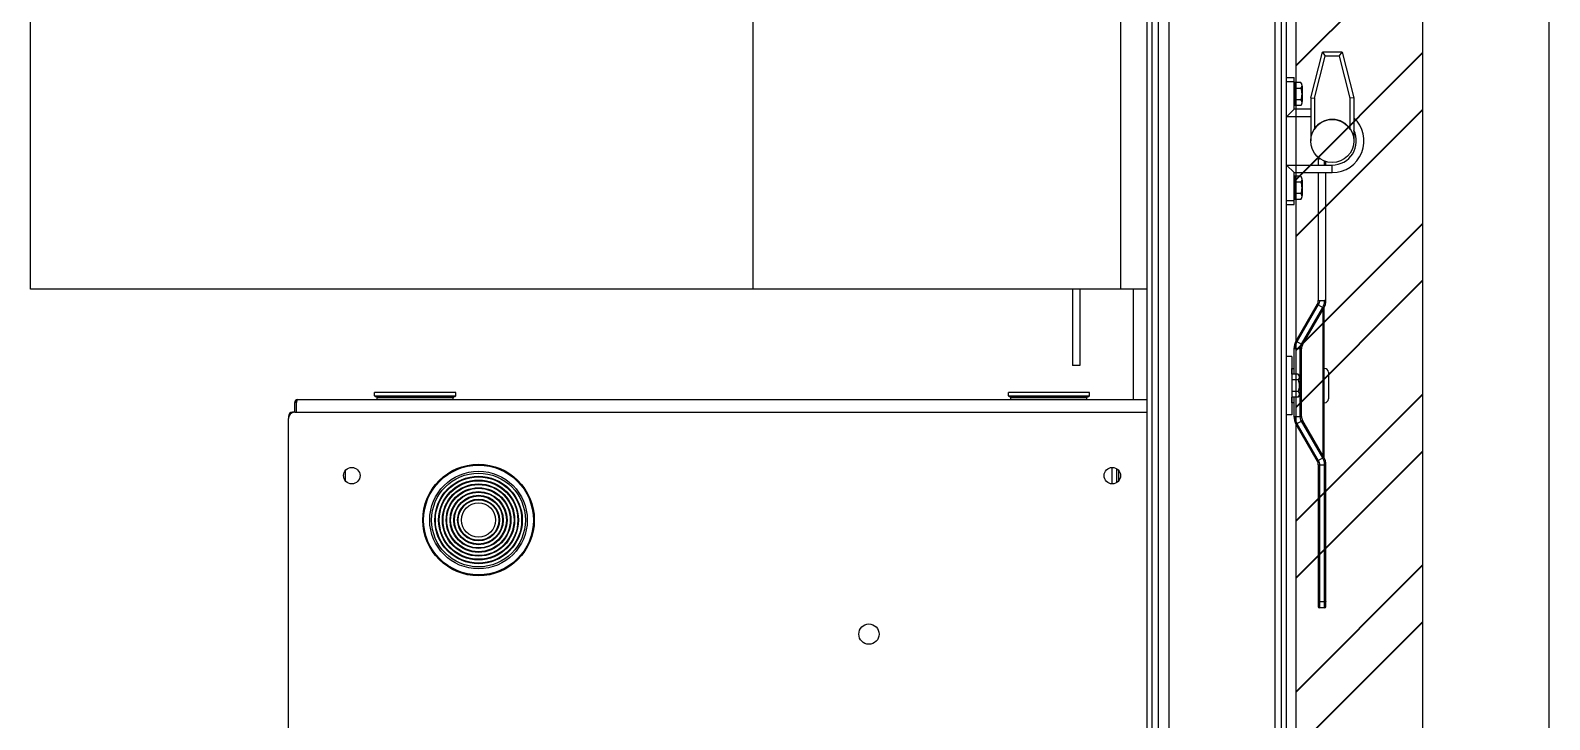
# Model space of a CAD drawing. Header units: millimetres. Extents: x 32496 to 166256, y 3504 to 23939.
# Drawn here: x 103093 to 104292, y 6846 to 7389 of the extents above; entities that cross this region are included whole.
import ezdxf

# ---------------------------------------------------------------- set-up
doc = ezdxf.new("R2010")
doc.units = ezdxf.units.MM
doc.layers.get('0').update_dxf_attribs({"lineweight": 35})
for name, color, linetype in [('8MY-D02-071-004-01_1_0', 7, 'Continuous'), ('8MY-GJ-D02-071-002_1_0', 7, 'Continuous'), ('8MY-GJ-D02-071-102_1_0', 7, 'Continuous'), ('8MY-GJ-D02-B003_1_0', 7, 'Continuous'), ('8MYXB-9841-D02-02_1_0', 7, 'Continuous'), ('A001_MIR_0', 7, 'Continuous'), ('A006-B-FB_MIR_0', 7, 'Continuous'), ('A007_MIR_0', 7, 'Continuous'), ('A009_MIR_0', 7, 'Continuous'), ('A010_MIR_0', 7, 'Continuous'), ('A011_MIR_0', 7, 'Continuous'), ('ASM-DIBAN_0', 7, 'Continuous'), ('DVC-04_1_1_0', 7, 'Continuous'), ('E090240-C_0', 7, 'Continuous'), ('TXQ-60_3_0', 7, 'Continuous'), ('TXQ-80_3_0', 7, 'Continuous')]:
    doc.layers.add(name, color=color, linetype=linetype)

# ---------------------------------------------------------------- blocks, each defined once
blk = doc.blocks.new('etryt5rte')
at = {"color": 2, "lineweight": -3}
for p, q in [((76194.2, -56255.2), (76194.7, -53517.2)), ((76094.7, -56155.2), (76094.7, -53617.2)), ((75994.7, -56055.2), (75994.7, -53717.2)), ((75894.6, -55957.5), (75894.6, -53817.4))]:
    blk.add_line(p, q, dxfattribs=at)
at = {"color": 2}
for p, q in [((75994.7, -55013.8), (76094.7, -54913.8)), ((75994.7, -55103.6), (76094.7, -55003.6)), ((75994.7, -55148.5), (76094.7, -55048.5)), ((75994.7, -55238.3), (76094.7, -55138.3)), ((75994.7, -55283.2), (76094.7, -55183.2)), ((75994.7, -55373), (76094.7, -55273)), ((75994.7, -55417.9), (76094.7, -55317.9)), ((75994.7, -55507.7), (76094.7, -55407.7)), ((75994.7, -55552.6), (76094.7, -55452.6))]:
    blk.add_line(p, q, dxfattribs=at)
blk = doc.blocks.new('gtrytrgtrr')
at = {"layer": '8MY-D02-071-004-01_1_0', "color": 7, "linetype": 'Continuous'}
for p, q in [((71519.8, -74683.3), (71519.8, -73993.3)), ((71524.8, -73988.3), (72197.3, -73988.3))]:
    blk.add_line(p, q, dxfattribs=at)
for centre, radius in [((71569.8, -74038.3), 6.5), ((72169.8, -74038.3), 6.5), ((71977.8, -74163.3), 8)]:
    blk.add_circle(centre, radius, dxfattribs=at)
blk.add_arc((71524.8, -73993.3), 5, 90, 180, dxfattribs=at)
at = {"layer": '8MY-GJ-D02-071-002_1_0', "color": 7, "linetype": 'Continuous'}
for p, q in [((71564.8, -74042.4), (71564.8, -74034.2)), ((72174.8, -74034.2), (72174.8, -74042.4))]:
    blk.add_line(p, q, dxfattribs=at)
at = {"layer": '8MY-GJ-D02-071-102_1_0', "color": 7, "linetype": 'Continuous'}
blk.add_line((72169.8, -74044.8), (72169.8, -74031.8), dxfattribs=at)
at = {"layer": '8MY-GJ-D02-071-102_1_0', "color": 9, "linetype": 'Continuous'}
blk.add_line((72173, -74032.6), (72173, -74043.9), dxfattribs=at)
at = {"layer": '8MY-GJ-D02-B003_1_0', "color": 9, "linetype": 'Continuous'}
for p, q in [((71520.1, -73991.5), (71519.8, -73991.5)), ((71523, -73988.6), (71523, -73988.3))]:
    blk.add_line(p, q, dxfattribs=at)
at = {"layer": '8MY-GJ-D02-B003_1_0', "color": 7, "linetype": 'Continuous'}
for p, q in [((71519.8, -73991.5), (71519.8, -73993.3)), ((71524.8, -73988.3), (71523, -73988.3))]:
    blk.add_line(p, q, dxfattribs=at)
blk.add_arc((71523, -73991.5), 3.2, 90, 180, dxfattribs=at)
at = {"layer": '8MYXB-9841-D02-02_1_0', "color": 7, "linetype": 'Continuous'}
for p, q in [((71526.3, -73980.7), (71524.8, -73980.7)), ((71524.8, -73988.3), (71524.8, -73980.7)), ((71526.3, -73988.3), (71526.3, -73980.7)), ((71527.2, -73978.3), (72197.3, -73978.3))]:
    blk.add_line(p, q, dxfattribs=at)
for centre, radius, start, end in [((71527.2, -73980.7), 2.4, 90, 180), ((71653.6, -74011), 130.9, 166.4262, 166.6029), ((71527.2, -73980.7), 0.9, 154.0279, 180)]:
    blk.add_arc(centre, radius, start, end, dxfattribs=at)
blk.add_open_spline([(71526.4, -73980.3), (71526.4, -73980), (71526.5, -73979.7), (71526.7, -73979.2), (71526.7, -73978.9), (71526.8, -73978.6), (71527, -73978.4), (71527.1, -73978.3), (71527.2, -73978.3)], degree=3, knots=[0, 0, 0, 0, 0.369159, 0.532432, 0.67534, 0.794346, 0.887312, 1, 1, 1, 1], dxfattribs=at)
at = {"layer": 'A001_MIR_0', "color": 7, "linetype": 'Continuous'}
for p, q in [((72313.4, -73728.2), (72313.3, -73728.2)), ((72313.4, -73729.4), (72313.3, -73729.4)), ((72318.4, -73728.2), (72313.4, -73728.2)), ((72313.4, -73728.2), (72313.4, -73746.4)), ((72318.4, -73732.8), (72313.4, -73732.8)), ((72319.7, -73731.2), (72319.7, -73743.3)), ((72313.4, -73745.1), (72313.3, -73745.1)), ((72318.4, -73741.8), (72313.4, -73741.8)), ((72313.4, -73746.4), (72313.3, -73746.4)), ((72318.4, -73746.4), (72313.4, -73746.4)), ((72313.4, -73802.2), (72313.3, -73802.2)), ((72313.4, -73803.4), (72313.3, -73803.4)), ((72318.4, -73802.2), (72313.4, -73802.2)), ((72313.4, -73802.2), (72313.4, -73820.4)), ((72319.7, -73805.2), (72319.7, -73817.3)), ((72318.4, -73806.8), (72313.4, -73806.8)), ((72318.4, -73815.8), (72313.4, -73815.8)), ((72313.4, -73819.1), (72313.3, -73819.1)), ((72313.4, -73820.4), (72313.3, -73820.4)), ((72318.4, -73820.4), (72313.4, -73820.4)), ((72311.4, -73959.4), (72311.3, -73959.4)), ((72316.4, -73958.2), (72311.4, -73958.2)), ((72311.4, -73958.2), (72311.4, -73976.4)), ((72316.4, -73962.8), (72311.4, -73962.8)), ((72316.4, -73971.8), (72311.4, -73971.8)), ((72317.7, -73961.2), (72317.7, -73973.3)), ((72311.4, -73975.1), (72311.3, -73975.1)), ((72316.4, -73976.4), (72311.4, -73976.4))]:
    blk.add_line(p, q, dxfattribs=at)
for centre, start, end in [((72314.8, -73731.5), 2.8777, 41.8271), ((72314.8, -73743.1), 318.1729, 357.1223), ((72314.8, -73805.5), 2.8777, 41.8271), ((72314.8, -73817.1), 318.1729, 357.1223), ((72312.8, -73961.5), 2.8777, 41.8271), ((72312.8, -73973.1), 318.1729, 357.1223)]:
    blk.add_arc(centre, 4.88, start, end, dxfattribs=at)
for points, knots in [([(72318.4, -73728.2), (72318.6, -73728.4), (72318.8, -73728.7), (72319.1, -73729.3), (72319.2, -73729.9), (72319.2, -73730.5), (72319.2, -73731.1), (72319.1, -73731.7), (72318.8, -73732.2), (72318.6, -73732.6), (72318.4, -73732.8)], [0, 0, 0, 0, 0.136304, 0.261682, 0.381822, 0.50002, 0.618217, 0.738352, 0.86372, 1, 1, 1, 1]), ([(72318.4, -73732.8), (72318.7, -73733.5), (72319, -73734.6), (72319.2, -73736.1), (72319.2, -73737.3), (72319.2, -73738.5), (72319, -73740), (72318.7, -73741.1), (72318.4, -73741.8)], [0, 0, 0, 0, 0.249679, 0.374834, 0.499999, 0.625164, 0.750319, 1, 1, 1, 1]), ([(72318.4, -73741.8), (72318.6, -73742), (72318.8, -73742.3), (72319.1, -73742.9), (72319.2, -73743.5), (72319.2, -73744.1), (72319.2, -73744.7), (72319.1, -73745.3), (72318.8, -73745.8), (72318.6, -73746.2), (72318.4, -73746.4)], [0, 0, 0, 0, 0.13628, 0.261647, 0.381783, 0.49998, 0.618178, 0.738318, 0.863696, 1, 1, 1, 1]), ([(72318.4, -73802.2), (72318.6, -73802.4), (72318.8, -73802.7), (72319.1, -73803.3), (72319.2, -73803.9), (72319.2, -73804.5), (72319.2, -73805.1), (72319.1, -73805.7), (72318.8, -73806.2), (72318.6, -73806.6), (72318.4, -73806.8)], [0, 0, 0, 0, 0.136304, 0.261682, 0.381822, 0.50002, 0.618217, 0.738352, 0.86372, 1, 1, 1, 1]), ([(72318.4, -73806.8), (72318.7, -73807.5), (72319, -73808.6), (72319.2, -73810.1), (72319.2, -73811.3), (72319.2, -73812.5), (72319, -73814), (72318.7, -73815.1), (72318.4, -73815.8)], [0, 0, 0, 0, 0.249679, 0.374834, 0.499999, 0.625164, 0.750319, 1, 1, 1, 1]), ([(72318.4, -73815.8), (72318.6, -73816), (72318.8, -73816.3), (72319.1, -73816.9), (72319.2, -73817.5), (72319.2, -73818.1), (72319.2, -73818.7), (72319.1, -73819.3), (72318.8, -73819.8), (72318.6, -73820.2), (72318.4, -73820.4)], [0, 0, 0, 0, 0.13628, 0.261647, 0.381783, 0.49998, 0.618178, 0.738318, 0.863696, 1, 1, 1, 1]), ([(72316.4, -73958.2), (72316.6, -73958.4), (72316.8, -73958.7), (72317.1, -73959.3), (72317.2, -73959.9), (72317.2, -73960.5), (72317.2, -73961.1), (72317.1, -73961.7), (72316.8, -73962.2), (72316.6, -73962.6), (72316.4, -73962.8)], [0, 0, 0, 0, 0.136304, 0.261682, 0.381822, 0.50002, 0.618217, 0.738352, 0.86372, 1, 1, 1, 1]), ([(72316.4, -73962.8), (72316.7, -73963.5), (72317, -73964.6), (72317.2, -73966.1), (72317.2, -73967.3), (72317.2, -73968.5), (72317, -73970), (72316.7, -73971.1), (72316.4, -73971.8)], [0, 0, 0, 0, 0.249679, 0.374834, 0.499999, 0.625164, 0.750319, 1, 1, 1, 1]), ([(72316.4, -73971.8), (72316.6, -73972), (72316.8, -73972.3), (72317.1, -73972.9), (72317.2, -73973.5), (72317.2, -73974.1), (72317.2, -73974.7), (72317.1, -73975.3), (72316.8, -73975.8), (72316.6, -73976.2), (72316.4, -73976.4)], [0, 0, 0, 0, 0.13628, 0.261647, 0.381783, 0.49998, 0.618178, 0.738318, 0.863696, 1, 1, 1, 1])]:
    blk.add_open_spline(points, degree=3, knots=knots, dxfattribs=at)
at = {"layer": 'A006-B-FB_MIR_0', "color": 7, "linetype": 'Continuous'}
blk.add_circle((72343.3, -73774.3), 17, dxfattribs=at)
at = {"layer": 'A007_MIR_0', "color": 7, "linetype": 'Continuous'}
for p, q in [((72307.3, -73724.3), (72313.3, -73724.3)), ((72313.3, -73749.3), (72313.3, -73724.3)), ((72326.3, -73755.3), (72307.3, -73755.3)), ((72326.3, -73749.3), (72313.3, -73749.3)), ((72307.3, -73793.3), (72343.3, -73793.3)), ((72313.3, -73799.3), (72343.3, -73799.3)), ((72313.3, -73824.3), (72313.3, -73799.3)), ((72307.3, -73824.3), (72313.3, -73824.3))]:
    blk.add_line(p, q, dxfattribs=at)
at = {"layer": 'A007_MIR_0', "color": 9, "linetype": 'Continuous'}
for p, q in [((72307.3, -73727.3), (72313.3, -73727.3)), ((72313.3, -73749.3), (72307.3, -73755.3)), ((72313.3, -73799.3), (72307.3, -73793.3)), ((72343.3, -73799.3), (72343.3, -73793.3)), ((72307.3, -73821.3), (72313.3, -73821.3))]:
    blk.add_line(p, q, dxfattribs=at)
at = {"layer": 'A007_MIR_0', "color": 7, "linetype": 'Continuous'}
for radius, end in [(25, 46.9752), (19, 26.2186)]:
    blk.add_arc((72343.3, -73774.3), radius, 270, end, dxfattribs=at)
at = {"layer": 'A009_MIR_0', "color": 7, "linetype": 'Continuous'}
for p, q in [((72332.3, -73788.3), (72332.3, -73793.3)), ((72338.3, -73793.3), (72338.3, -73790.5)), ((72332.3, -73799.3), (72332.3, -73900.1)), ((72338.3, -73900.1), (72338.3, -73799.3)), ((72331.5, -73903.1), (72314.7, -73932.1)), ((72319.9, -73935.1), (72336.7, -73906.1)), ((72331.5, -73903.1), (72331.5, -73903.1)), ((72336.8, -73905.8), (72336.7, -73906.1)), ((72336.8, -73905.8), (72336.8, -74024)), ((72313.1, -73938.1), (72313.1, -73958.2)), ((72319.1, -73991.7), (72319.1, -73938.1)), ((72313.1, -73976.4), (72313.1, -73991.7)), ((72319.9, -73994.7), (72336.8, -74024)), ((72314.7, -73997.7), (72331.5, -74026.8)), ((72332.3, -74029.8), (72332.3, -74141.6)), ((72338.3, -74141.6), (72338.3, -74029.8)), ((72337.3, -74142.6), (72333.3, -74142.6))]:
    blk.add_line(p, q, dxfattribs=at)
at = {"layer": 'A009_MIR_0', "color": 9, "linetype": 'Continuous'}
for p, q in [((72337.3, -73793.3), (72337.3, -73790.2)), ((72333.3, -73900.1), (72337.3, -73900.1)), ((72333.3, -73900.1), (72333.3, -73900.1)), ((72332.3, -73903.6), (72315.5, -73932.7)), ((72319, -73934.6), (72335.8, -73905.6)), ((72332.3, -73903.6), (72335.8, -73905.6)), ((72335.8, -73905.6), (72335.8, -73905.6)), ((72335.8, -73907.6), (72335.8, -74022.3)), ((72315.5, -73932.6), (72319, -73934.6)), ((72319, -73934.7), (72319, -73934.6)), ((72314.1, -73938.1), (72318.1, -73938.1)), ((72314.1, -73938.1), (72314.1, -73938.2)), ((72318.1, -73991.7), (72318.1, -73938.2)), ((72314.1, -73991.7), (72318.1, -73991.7)), ((72314.1, -73991.7), (72314.1, -73991.7)), ((72315.5, -73997.2), (72319, -73995.2)), ((72318.1, -73991.7), (72318.1, -73991.7)), ((72335.8, -74024.3), (72319, -73995.2)), ((72315.5, -73997.2), (72332.3, -74026.3)), ((72315.5, -73997.2), (72315.5, -73997.2)), ((72332.3, -74026.3), (72335.8, -74024.3)), ((72333.3, -74029.8), (72337.3, -74029.8)), ((72333.3, -74029.8), (72333.3, -74142.6)), ((72337.3, -74142.6), (72337.3, -74029.8)), ((72337.3, -74029.8), (72337.3, -74029.8)), ((72338.2, -74029.8), (72338, -74029.8)), ((72338.2, -74029.8), (72338.2, -74029.8)), ((72337.3, -74137.7), (72333.3, -74137.7))]:
    blk.add_line(p, q, dxfattribs=at)
at = {"layer": 'A009_MIR_0', "color": 7, "linetype": 'Continuous'}
for centre, radius, start, end in [((72333.3, -73788.3), 1, 149.9461, 180), ((72326.3, -73900.1), 6, 330, 0), ((72326.3, -73900.1), 12, 330, 0), ((72325.1, -73938.1), 12, 150, 180), ((72325.1, -73938.1), 6, 150, 180), ((72325.1, -73991.7), 12, 180, 210), ((72325.1, -73991.7), 6, 180, 210), ((72326.3, -74029.8), 6, 0, 30), ((72326.3, -74029.8), 12, 0, 30), ((72333.3, -74141.6), 1, 180, 270), ((72337.3, -74141.6), 1, 270, 0)]:
    blk.add_arc(centre, radius, start, end, dxfattribs=at)
at = {"layer": 'A009_MIR_0', "color": 9, "linetype": 'Continuous'}
for centre, radius, start, end in [((72326.3, -73900.1), 6.93, 329.9997, 330.1244), ((72326.6, -73938.2), 8.52, 179.8716, 179.9899), ((72325.1, -73991.7), 7.01, 209.8753, 209.9999), ((72326, -74029.8), 7.26, 0.0007, 0.1396), ((72338.1, -73898.8), 131, 269.634, 269.9719)]:
    blk.add_arc(centre, radius, start, end, dxfattribs=at)
for points, knots in [([(72332.3, -73788.3), (72332.3, -73788.3), (72332.3, -73788.3), (72332.3, -73788.3), (72332.3, -73788.3), (72332.3, -73788.3), (72332.4, -73788.3), (72332.5, -73788.3), (72332.6, -73788.3), (72332.7, -73788.3), (72332.9, -73788.3), (72333.1, -73788.3), (72333.2, -73788.3), (72333.3, -73788.3)], [0, 0, 0, 0, 0.005121, 0.019609, 0.043494, 0.076586, 0.118539, 0.168984, 0.293299, 0.444775, 0.617529, 0.805096, 1, 1, 1, 1]), ([(72332.3, -73900.1), (72332.3, -73900.1), (72332.3, -73900.1), (72332.3, -73900.1), (72332.3, -73900.1), (72332.3, -73900.1), (72332.3, -73900.1)], [0, 0, 0, 0, 0.068607, 0.257173, 0.567828, 1, 1, 1, 1]), ([(72332.3, -73900.1), (72332.3, -73900.1), (72332.5, -73900.1), (72332.8, -73900.1), (72333.1, -73900.1), (72333.3, -73900.1)], [0, 0, 0, 0, 0.139264, 0.369843, 1, 1, 1, 1]), ([(72332.3, -73900.1), (72332.3, -73900.1), (72332.3, -73900.1), (72332.3, -73900.1), (72332.3, -73900.1), (72332.3, -73900.1), (72332.3, -73900.1)], [0, 0, 0, 0, 0.068811, 0.257393, 0.567974, 1, 1, 1, 1]), ([(72332.3, -73900.1), (72332.3, -73900.1), (72332.5, -73900.1), (72332.8, -73900.1), (72333.1, -73900.1), (72333.3, -73900.1)], [0, 0, 0, 0, 0.139268, 0.369848, 1, 1, 1, 1]), ([(72333.3, -73900.1), (72333.3, -73900.7), (72333.1, -73901.9), (72332.6, -73903.1), (72332.3, -73903.6)], [0, 0, 0, 0, 0.499996, 1, 1, 1, 1]), ([(72335.8, -73905.6), (72336.3, -73904.7), (72337, -73903), (72337.3, -73901), (72337.3, -73900.1)], [0, 0, 0, 0, 0.500002, 1, 1, 1, 1]), ([(72338.3, -73900.1), (72338.3, -73900.1), (72338.3, -73900.1), (72338.2, -73900.1), (72338.2, -73900.1), (72338.2, -73900.1), (72338.1, -73900.1), (72338.1, -73900.1), (72338, -73900.1), (72337.8, -73900.1), (72337.6, -73900.1), (72337.5, -73900.1), (72337.3, -73900.1), (72337.3, -73900.1)], [0, 0, 0, 0, 0.005081, 0.019557, 0.043436, 0.076524, 0.118476, 0.168922, 0.29324, 0.444724, 0.617487, 0.805074, 1, 1, 1, 1]), ([(72331.5, -73903.1), (72331.5, -73903.1), (72331.5, -73903.1), (72331.5, -73903.1), (72331.5, -73903.1), (72331.5, -73903.1), (72331.5, -73903.1), (72331.6, -73903.1), (72331.6, -73903.1)], [0, 0, 0, 0, 0.01761, 0.065934, 0.145534, 0.256267, 0.569476, 1, 1, 1, 1]), ([(72331.5, -73903.1), (72331.5, -73903.1), (72331.5, -73903.1), (72331.5, -73903.1), (72331.5, -73903.1), (72331.5, -73903.1), (72331.5, -73903.1), (72331.6, -73903.1), (72331.6, -73903.1)], [0, 0, 0, 0, 0.01761, 0.065934, 0.145534, 0.256267, 0.569477, 1, 1, 1, 1]), ([(72331.6, -73903.1), (72331.6, -73903.2), (72331.9, -73903.3), (72332.1, -73903.5), (72332.3, -73903.6)], [0, 0, 0, 0, 0.18353, 1, 1, 1, 1]), ([(72336.6, -73906.1), (72336.6, -73906), (72336.3, -73905.9), (72336, -73905.7), (72335.8, -73905.6)], [0, 0, 0, 0, 0.14213, 1, 1, 1, 1]), ([(72336.6, -73906.1), (72336.6, -73906), (72336.5, -73906), (72336.2, -73905.8), (72336, -73905.7), (72335.8, -73905.6)], [0, 0, 0, 0, 0.142202, 0.373369, 1, 1, 1, 1]), ([(72336.7, -73906.1), (72336.7, -73906.1), (72336.6, -73906.1), (72336.6, -73906.1), (72336.6, -73906.1), (72336.6, -73906.1), (72336.6, -73906.1)], [0, 0, 0, 0, 0.062976, 0.251309, 0.564294, 1, 1, 1, 1]), ([(72336.7, -73906.1), (72336.7, -73906.1), (72336.6, -73906.1), (72336.6, -73906.1), (72336.6, -73906.1)], [0, 0, 0, 0, 0.265223, 1, 1, 1, 1]), ([(72336.6, -73906.1), (72336.6, -73906.1), (72336.6, -73906.1), (72336.6, -73906.1), (72336.6, -73906.1)], [0, 0, 0, 0, 0.188715, 1, 1, 1, 1]), ([(72315.5, -73932.7), (72315.1, -73933.5), (72314.3, -73935.3), (72314.1, -73937.2), (72314.1, -73938.1)], [0, 0, 0, 0, 0.500006, 1, 1, 1, 1]), ([(72314.7, -73932.1), (72314.7, -73932.1), (72314.7, -73932.2), (72314.7, -73932.2), (72314.7, -73932.2), (72314.7, -73932.2), (72314.7, -73932.2), (72314.8, -73932.2), (72314.8, -73932.2)], [0, 0, 0, 0, 0.017895, 0.066297, 0.145914, 0.256623, 0.569702, 1, 1, 1, 1]), ([(72314.7, -73932.1), (72314.7, -73932.1), (72314.7, -73932.1), (72314.7, -73932.1), (72314.7, -73932.1), (72314.7, -73932.2), (72314.7, -73932.2), (72314.8, -73932.2), (72314.8, -73932.2)], [0, 0, 0, 0, 0.016624, 0.064717, 0.144297, 0.255133, 0.56881, 1, 1, 1, 1]), ([(72314.8, -73932.2), (72314.8, -73932.2), (72315.1, -73932.4), (72315.3, -73932.5), (72315.5, -73932.7)], [0, 0, 0, 0, 0.183536, 1, 1, 1, 1]), ([(72318.1, -73938.1), (72318.1, -73937.5), (72318.2, -73936.3), (72318.7, -73935.2), (72319, -73934.7)], [0, 0, 0, 0, 0.499985, 1, 1, 1, 1]), ([(72319.8, -73935.1), (72319.8, -73935.1), (72319.7, -73935.1), (72319.4, -73934.9), (72319.2, -73934.8), (72319, -73934.7)], [0, 0, 0, 0, 0.139384, 0.369967, 1, 1, 1, 1]), ([(72319.9, -73935.1), (72319.9, -73935.1), (72319.9, -73935.1), (72319.9, -73935.1), (72319.9, -73935.1), (72319.8, -73935.1), (72319.8, -73935.1), (72319.8, -73935.1), (72319.8, -73935.1)], [0, 0, 0, 0, 0.01761, 0.065934, 0.145534, 0.256267, 0.569477, 1, 1, 1, 1]), ([(72319.9, -73935.1), (72319.9, -73935.1), (72319.9, -73935.1), (72319.9, -73935.1), (72319.8, -73935.1), (72319.8, -73935.1)], [0, 0, 0, 0, 0.07816, 0.26731, 1, 1, 1, 1]), ([(72313.1, -73938.1), (72313.1, -73938.1), (72313.1, -73938.1), (72313.1, -73938.2), (72313.1, -73938.2), (72313.1, -73938.2), (72313.1, -73938.2), (72313.2, -73938.2), (72313.2, -73938.2)], [0, 0, 0, 0, 0.018101, 0.066561, 0.146189, 0.256883, 0.569865, 1, 1, 1, 1]), ([(72313.1, -73938.1), (72313.1, -73938.1), (72313.1, -73938.1), (72313.1, -73938.1), (72313.1, -73938.1), (72313.1, -73938.1), (72313.1, -73938.1)], [0, 0, 0, 0, 0.070681, 0.25934, 0.569239, 1, 1, 1, 1]), ([(72313.1, -73938.1), (72313.1, -73938.1), (72313.3, -73938.1), (72313.6, -73938.1), (72313.9, -73938.1), (72314.1, -73938.1)], [0, 0, 0, 0, 0.13929, 0.369873, 1, 1, 1, 1]), ([(72319, -73938.1), (72319, -73938.1), (72318.9, -73938.1), (72318.5, -73938.2), (72318.3, -73938.2), (72318.1, -73938.2)], [0, 0, 0, 0, 0.139419, 0.370004, 1, 1, 1, 1]), ([(72319, -73938.2), (72319, -73938.2), (72318.9, -73938.2), (72318.5, -73938.2), (72318.3, -73938.2), (72318.1, -73938.2)], [0, 0, 0, 0, 0.139287, 0.369868, 1, 1, 1, 1]), ([(72319.1, -73938.1), (72319.1, -73938.1), (72319.1, -73938.1), (72319.1, -73938.1), (72319, -73938.1), (72319, -73938.1)], [0, 0, 0, 0, 0.08047, 0.269817, 1, 1, 1, 1]), ([(72319.1, -73938.1), (72319.1, -73938.1), (72319.1, -73938.1), (72319.1, -73938.2), (72319, -73938.2), (72319, -73938.2), (72319, -73938.2)], [0, 0, 0, 0, 0.070464, 0.259111, 0.56909, 1, 1, 1, 1]), ([(72313.1, -73991.7), (72313.1, -73991.7), (72313.1, -73991.7), (72313.1, -73991.7), (72313.1, -73991.7), (72313.1, -73991.7), (72313.1, -73991.7)], [0, 0, 0, 0, 0.07175, 0.260461, 0.56997, 1, 1, 1, 1]), ([(72313.1, -73991.7), (72313.1, -73991.7), (72313.3, -73991.7), (72313.6, -73991.7), (72313.9, -73991.7), (72314.1, -73991.7)], [0, 0, 0, 0, 0.139303, 0.369886, 1, 1, 1, 1]), ([(72313.1, -73991.7), (72313.1, -73991.7), (72313.1, -73991.7), (72313.1, -73991.7), (72313.1, -73991.7), (72313.1, -73991.7), (72313.1, -73991.7), (72313.2, -73991.7), (72313.2, -73991.7)], [0, 0, 0, 0, 0.018421, 0.06697, 0.146615, 0.257283, 0.570117, 1, 1, 1, 1]), ([(72314.1, -73991.7), (72314.1, -73992.7), (72314.3, -73994.6), (72315.1, -73996.4), (72315.5, -73997.2)], [0, 0, 0, 0, 0.499994, 1, 1, 1, 1]), ([(72319, -73991.7), (72319, -73991.7), (72318.9, -73991.7), (72318.7, -73991.7), (72318.4, -73991.7), (72318.2, -73991.7), (72318.1, -73991.7)], [0, 0, 0, 0, 0.139441, 0.370025, 0.667336, 1, 1, 1, 1]), ([(72319, -73991.7), (72319, -73991.7), (72318.9, -73991.7), (72318.5, -73991.7), (72318.3, -73991.7), (72318.1, -73991.7)], [0, 0, 0, 0, 0.139311, 0.369895, 1, 1, 1, 1]), ([(72319, -73995.2), (72318.7, -73994.7), (72318.2, -73993.6), (72318.1, -73992.4), (72318.1, -73991.7)], [0, 0, 0, 0, 0.500014, 1, 1, 1, 1]), ([(72319.1, -73991.7), (72319.1, -73991.7), (72319.1, -73991.7), (72319.1, -73991.7), (72319, -73991.7), (72319, -73991.7)], [0, 0, 0, 0, 0.082238, 0.271733, 1, 1, 1, 1]), ([(72319.1, -73991.7), (72319.1, -73991.7), (72319.1, -73991.7), (72319.1, -73991.7), (72319, -73991.7), (72319, -73991.7), (72319, -73991.7)], [0, 0, 0, 0, 0.072106, 0.260845, 0.570224, 1, 1, 1, 1]), ([(72319.8, -73994.8), (72319.7, -73994.8), (72319.5, -73995), (72319.2, -73995.1), (72319, -73995.2)], [0, 0, 0, 0, 0.18353, 1, 1, 1, 1]), ([(72319.9, -73994.7), (72319.9, -73994.7), (72319.9, -73994.7), (72319.8, -73994.7), (72319.8, -73994.7), (72319.8, -73994.7), (72319.8, -73994.8), (72319.7, -73994.8)], [0, 0, 0, 0, 0.02028, 0.069393, 0.259654, 0.571621, 1, 1, 1, 1]), ([(72319.9, -73994.7), (72319.9, -73994.7), (72319.9, -73994.7), (72319.9, -73994.7), (72319.9, -73994.7), (72319.8, -73994.7), (72319.8, -73994.8), (72319.8, -73994.8), (72319.8, -73994.8)], [0, 0, 0, 0, 0.01761, 0.065934, 0.145534, 0.256267, 0.569477, 1, 1, 1, 1]), ([(72314.7, -73997.7), (72314.7, -73997.7), (72314.8, -73997.6), (72315.1, -73997.5), (72315.4, -73997.3), (72315.5, -73997.2)], [0, 0, 0, 0, 0.139266, 0.369846, 1, 1, 1, 1]), ([(72314.7, -73997.7), (72314.7, -73997.7), (72314.7, -73997.7), (72314.7, -73997.7), (72314.7, -73997.7), (72314.7, -73997.7), (72314.7, -73997.7), (72314.8, -73997.7), (72314.8, -73997.6)], [0, 0, 0, 0, 0.017609, 0.065934, 0.145534, 0.256267, 0.569477, 1, 1, 1, 1]), ([(72314.7, -73997.7), (72314.7, -73997.7), (72314.7, -73997.7), (72314.7, -73997.7), (72314.7, -73997.7), (72314.7, -73997.7), (72314.7, -73997.7)], [0, 0, 0, 0, 0.068716, 0.257286, 0.567902, 1, 1, 1, 1]), ([(72331.5, -74026.8), (72331.5, -74026.8), (72331.5, -74026.8), (72331.5, -74026.8), (72331.5, -74026.7), (72331.6, -74026.7), (72331.7, -74026.6), (72331.9, -74026.6), (72332.1, -74026.4), (72332.2, -74026.4), (72332.3, -74026.3)], [0, 0, 0, 0, 0.023899, 0.047826, 0.080722, 0.172641, 0.296365, 0.447156, 0.619151, 1, 1, 1, 1]), ([(72332.3, -74026.3), (72332.6, -74026.8), (72333.1, -74028), (72333.3, -74029.2), (72333.3, -74029.8)], [0, 0, 0, 0, 0.500003, 1, 1, 1, 1]), ([(72332.3, -74029.8), (72332.3, -74029.8), (72332.3, -74029.8), (72332.3, -74029.8), (72332.3, -74029.8), (72332.3, -74029.8), (72332.3, -74029.8)], [0, 0, 0, 0, 0.070464, 0.259111, 0.56909, 1, 1, 1, 1]), ([(72332.3, -74029.8), (72332.3, -74029.8), (72332.5, -74029.8), (72332.8, -74029.8), (72333.1, -74029.8), (72333.3, -74029.8)], [0, 0, 0, 0, 0.139287, 0.369868, 1, 1, 1, 1]), ([(72332.3, -74029.8), (72332.3, -74029.8), (72332.3, -74029.8), (72332.3, -74029.8), (72332.3, -74029.8), (72332.3, -74029.8), (72332.3, -74029.8)], [0, 0, 0, 0, 0.070199, 0.258834, 0.56891, 1, 1, 1, 1]), ([(72332.3, -74029.8), (72332.3, -74029.8), (72332.5, -74029.8), (72332.8, -74029.8), (72333.1, -74029.8), (72333.3, -74029.8)], [0, 0, 0, 0, 0.139282, 0.369861, 1, 1, 1, 1]), ([(72336.6, -74023.8), (72336.6, -74023.8), (72336.6, -74023.8), (72336.6, -74023.8), (72336.6, -74023.8), (72336.6, -74023.8), (72336.5, -74023.8), (72336.5, -74023.9), (72336.4, -74023.9), (72336.3, -74024), (72336.1, -74024.1), (72336, -74024.2), (72335.8, -74024.3), (72335.8, -74024.3)], [0, 0, 0, 0, 0.005049, 0.019514, 0.043387, 0.076473, 0.118425, 0.168871, 0.293195, 0.444687, 0.617461, 0.805061, 1, 1, 1, 1]), ([(72337.3, -74029.8), (72337.3, -74028.8), (72337, -74026.9), (72336.3, -74025.1), (72335.8, -74024.3)], [0, 0, 0, 0, 0.499999, 1, 1, 1, 1]), ([(72338, -74029.8), (72338, -74029.8), (72337.7, -74029.8), (72337.5, -74029.8), (72337.3, -74029.8)], [0, 0, 0, 0, 0.204228, 1, 1, 1, 1]), ([(72338.2, -74029.8), (72338.1, -74029.8), (72338.1, -74029.8), (72338.1, -74029.8), (72338, -74029.8)], [0, 0, 0, 0, 0.217961, 1, 1, 1, 1]), ([(72338.3, -74029.8), (72338.3, -74029.8), (72338.3, -74029.8), (72338.3, -74029.8), (72338.2, -74029.8), (72338.2, -74029.8), (72338.2, -74029.8)], [0, 0, 0, 0, 0.062923, 0.251064, 0.563934, 1, 1, 1, 1]), ([(72338.3, -74029.8), (72338.3, -74029.8), (72338.2, -74029.8), (72338.2, -74029.8), (72338.2, -74029.8)], [0, 0, 0, 0, 0.188797, 1, 1, 1, 1]), ([(72338.2, -74029.8), (72338.2, -74029.8), (72338.2, -74029.8), (72338.2, -74029.8), (72338.2, -74029.8)], [0, 0, 0, 0, 0.194108, 1, 1, 1, 1]), ([(72338.3, -74029.8), (72338.3, -74029.8), (72338.3, -74029.8), (72338.3, -74029.8), (72338.3, -74029.8)], [0, 0, 0, 0, 0.08984, 1, 1, 1, 1]), ([(72332.3, -74137.6), (72332.3, -74137.6), (72332.3, -74137.6), (72332.3, -74137.6), (72332.3, -74137.6), (72332.3, -74137.7), (72332.4, -74137.7), (72332.5, -74137.7), (72332.6, -74137.7), (72332.7, -74137.7), (72332.9, -74137.7), (72333.1, -74137.7), (72333.2, -74137.7), (72333.3, -74137.7)], [0, 0, 0, 0, 0.005121, 0.019609, 0.043493, 0.076584, 0.118537, 0.168981, 0.293293, 0.444767, 0.617518, 0.80509, 1, 1, 1, 1]), ([(72338.3, -74137.6), (72338.3, -74137.6), (72338.3, -74137.6), (72338.2, -74137.6), (72338.2, -74137.6), (72338.2, -74137.7), (72338.1, -74137.7), (72338.1, -74137.7), (72338, -74137.7), (72337.8, -74137.7), (72337.6, -74137.7), (72337.5, -74137.7), (72337.3, -74137.7), (72337.3, -74137.7)], [0, 0, 0, 0, 0.005121, 0.019609, 0.043493, 0.076584, 0.118537, 0.168981, 0.293293, 0.444767, 0.617518, 0.80509, 1, 1, 1, 1])]:
    blk.add_open_spline(points, degree=3, knots=knots, dxfattribs=at)
at = {"layer": 'A010_MIR_0', "color": 7, "linetype": 'Continuous'}
for p, q in [((72326.3, -73740.3), (72335.5, -73704.3)), ((72351.1, -73704.3), (72335.5, -73704.3)), ((72335.5, -73704.3), (72337.8, -73707.3)), ((72348.7, -73707.3), (72351.1, -73704.3)), ((72351.1, -73704.3), (72360.3, -73740.3)), ((72326.3, -73740.3), (72329.3, -73740.6)), ((72326.3, -73740.3), (72326.3, -73774.3)), ((72360.3, -73740.3), (72357.3, -73740.6)), ((72360.3, -73740.3), (72360.3, -73774.3))]:
    blk.add_line(p, q, dxfattribs=at)
at = {"layer": 'A010_MIR_0', "color": 9, "linetype": 'Continuous'}
for p, q in [((72329.3, -73740.6), (72337.8, -73707.3)), ((72348.7, -73707.3), (72337.8, -73707.3)), ((72348.7, -73707.3), (72357.3, -73740.6)), ((72329.3, -73740.6), (72329.3, -73764.6)), ((72357.3, -73740.6), (72357.3, -73764.6))]:
    blk.add_line(p, q, dxfattribs=at)
at = {"layer": 'A010_MIR_0', "color": 7, "linetype": 'Continuous'}
blk.add_arc((72343.3, -73774.3), 17, 31.7468, 147.5245, dxfattribs=at)
at = {"layer": 'A011_MIR_0', "color": 7, "linetype": 'Continuous'}
for p, q in [((72311.3, -73944.3), (72307.3, -73944.3)), ((72311.3, -73944.3), (72311.3, -73990.3)), ((72311.3, -73953.8), (72313.1, -73953.8)), ((72336.8, -73953.8), (72337.3, -73953.8)), ((72340.3, -73956.8), (72340.3, -73977.8)), ((72313.1, -73980.8), (72311.3, -73980.8)), ((72337.3, -73980.8), (72336.8, -73980.8)), ((72311.3, -73990.3), (72307.3, -73990.3))]:
    blk.add_line(p, q, dxfattribs=at)
at = {"layer": 'A011_MIR_0', "color": 9, "linetype": 'Continuous'}
for p, q in [((72311.5, -73958.2), (72311.5, -73953.8)), ((72311.5, -73980.8), (72311.5, -73976.4))]:
    blk.add_line(p, q, dxfattribs=at)
at = {"layer": 'A011_MIR_0', "color": 7, "linetype": 'Continuous'}
for centre, start, end in [((72337.3, -73956.8), 0, 90), ((72337.3, -73977.8), 270, 0)]:
    blk.add_arc(centre, 3, start, end, dxfattribs=at)
at = {"layer": 'ASM-DIBAN_0', "color": 7, "linetype": 'Continuous'}
blk.add_line((72186.3, -73891.3), (72186.3, -73978.3), dxfattribs=at)
at = {"layer": 'DVC-04_1_1_0', "color": 7, "linetype": 'Continuous'}
for p, q in [((71316.3, -73891.3), (71316.3, -72491.3)), ((71886.3, -72491.3), (71886.3, -73891.3)), ((72176.3, -72491.3), (72176.3, -73891.3)), ((72197.3, -73891.3), (71316.3, -73891.3)), ((72138.3, -73891.3), (72138.3, -73951.3)), ((72144.3, -73891.3), (72144.3, -73951.3)), ((72144.3, -73951.3), (72138.3, -73951.3))]:
    blk.add_line(p, q, dxfattribs=at)
at = {"layer": 'E090240-C_0', "color": 7, "linetype": 'Continuous'}
for p, q in [((72197.3, -74644.3), (72197.3, -72530.3)), ((72201.3, -74644.3), (72201.3, -72530.3)), ((72303.3, -74644.3), (72303.3, -72530.3)), ((72307.3, -74644.3), (72307.3, -72530.3))]:
    blk.add_line(p, q, dxfattribs=at)
at = {"layer": 'E090240-C_0', "color": 9, "linetype": 'Continuous'}
for p, q in [((72206.3, -74644.3), (72206.3, -72530.3)), ((72298.3, -74644.3), (72298.3, -72530.3))]:
    blk.add_line(p, q, dxfattribs=at)
at = {"layer": 'TXQ-60_3_0', "color": 7, "linetype": 'Continuous'}
for p, q in [((71651.8, -73972.8), (71587.8, -73972.8)), ((71587.8, -73975.3), (71587.8, -73972.8)), ((71651.8, -73975.3), (71651.8, -73972.8)), ((72151.8, -73972.8), (72087.8, -73972.8)), ((72087.8, -73975.3), (72087.8, -73972.8)), ((72151.8, -73975.3), (72151.8, -73972.8)), ((71588.3, -73975.8), (71651.3, -73975.8)), ((71589.8, -73978.3), (71589.8, -73976.8)), ((71649.8, -73978.3), (71649.8, -73976.8)), ((72088.3, -73975.8), (72151.3, -73975.8)), ((72089.8, -73978.3), (72089.8, -73976.8)), ((72149.8, -73978.3), (72149.8, -73976.8))]:
    blk.add_line(p, q, dxfattribs=at)
at = {"layer": 'TXQ-60_3_0', "color": 9, "linetype": 'Continuous'}
for p, q in [((71587.8, -73975.3), (71651.8, -73975.3)), ((71649.8, -73976.8), (71589.8, -73976.8)), ((72087.8, -73975.3), (72151.8, -73975.3)), ((72149.8, -73976.8), (72089.8, -73976.8))]:
    blk.add_line(p, q, dxfattribs=at)
at = {"layer": 'TXQ-60_3_0', "color": 7, "linetype": 'Continuous'}
for centre, radius, start, end in [((71588.3, -73975.3), 0.5, 180, 270), ((71588.8, -73976.8), 1, 0, 90), ((71650.8, -73976.8), 1, 90, 180), ((71651.3, -73975.3), 0.5, 270, 0), ((72088.3, -73975.3), 0.5, 180, 270), ((72088.8, -73976.8), 1, 0, 90), ((72150.8, -73976.8), 1, 90, 180), ((72151.3, -73975.3), 0.5, 270, 0)]:
    blk.add_arc(centre, radius, start, end, dxfattribs=at)
at = {"layer": 'TXQ-80_3_0', "color": 7, "linetype": 'Continuous'}
for radius in [44, 38.5, 37, 34, 31, 28, 25, 22, 19, 16]:
    blk.add_circle((71669.8, -74073.3), radius, dxfattribs=at)
at = {"layer": 'TXQ-80_3_0', "color": 9, "linetype": 'Continuous'}
for radius in [43.3, 34.5, 31.5, 28.5, 25.5, 22.5, 19.5, 16.5, 13.5]:
    blk.add_circle((71669.8, -74073.3), radius, dxfattribs=at)

msp = doc.modelspace()

# ---------------------------------------------------------------- block references
for name, p in [('etryt5rte', (28096.931, 62375.365)), ('gtrytrgtrr', (31776.885, 81076.369))]:
    msp.add_blockref(name, p)

doc.saveas('drawing.dxf')
